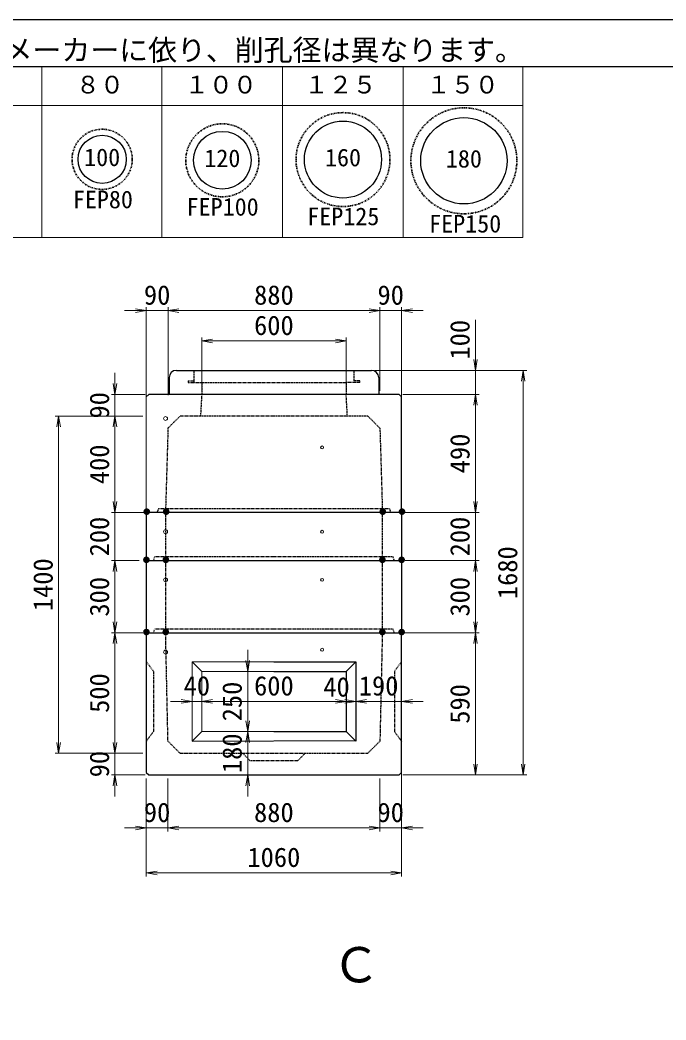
# Model space of a CAD drawing. Units: millimetres, scale not verified. Extents: x -297 to 298, y -210 to 210.
# Drawn here: x 2.4 to 136.5, y 2.9 to 210.5 of the extents above; entities that cross this region are included whole.
import ezdxf
from ezdxf.enums import TextEntityAlignment as Align

# ---------------------------------------------------------------- set-up
doc = ezdxf.new("R2010")
doc.units = ezdxf.units.MM
doc.linetypes.add('USER1', pattern=[12.95, 6.35, -3.175, 0.25, -3.175])
doc.linetypes.add('USER2', pattern=[4.7625, 3.175, -1.5875])
doc.layers.add('0-0', color=7, linetype='Continuous')
for name, color, linetype, lineweight in [('0-1_0', 9, 'Continuous', 25), ('0-2_dims', 7, 'Continuous', 18), ('0-3_pen1実線', 4, 'Continuous', 13), ('0-4_pen2実線', 3, 'Continuous', 13), ('0-5_pen3実線', 7, 'Continuous', 25), ('0-6_pen4実線', 7, 'Continuous', 25), ('0-7_pen2破線', 3, 'USER2', 25), ('0-8_鉄筋', 7, 'Continuous', 25), ('0-9_draw', 7, 'Continuous', 13)]:
    doc.layers.add(name, color=color, linetype=linetype, lineweight=lineweight)
doc.styles.add('ＭＳ ゴシック', font='')
doc.styles.get('ＭＳ ゴシック').set_extended_font_data('MS Gothic')

# ---------------------------------------------------------------- blocks, each defined once
blk = doc.blocks.new('部分図 1')
at = {"layer": '0-1_0'}
blk.add_lwpolyline([(0, 0), (11898, 0), (11898, 8410), (0, 8410)], close=True, dxfattribs=at)
at = {"layer": '0-2_dims'}
for p, q in [((6077.1, 7506.2), (6077.1, 8214.9)), ((6576.1, 7506.2), (6576.1, 8214.9)), ((7077.1, 7506.2), (7077.1, 8214.9)), ((7578.1, 7506.2), (7578.1, 8214.9)), ((8075.1, 7506.2), (8075.1, 8214.9)), ((4076.1, 8055), (8075.1, 8055)), ((8075.1, 7506.2), (4076.1, 7506.2)), ((6511.5, 7203), (6421.5, 7203)), ((6511.5, 6847.5), (6511.5, 7218)), ((6511.5, 7203), (6601.8, 7203)), ((6601.8, 6851.4), (6601.8, 7218)), ((6601.8, 6851.4), (6601.8, 7218)), ((6601.8, 7203), (6691.8, 7203)), ((6601.8, 7203), (7481.5, 7203)), ((7481.5, 7203), (7391.5, 7203)), ((7481.5, 6870), (7481.5, 7218)), ((7481.5, 6870), (7481.5, 7218)), ((7481.5, 7203), (7571.5, 7203)), ((7571.5, 6848), (7571.5, 7218)), ((7571.5, 7203), (7661.5, 7203)), ((7878.5, 6955), (7878.5, 7165)), ((6741.5, 6870), (6741.5, 7092)), ((6741.5, 7077), (7341.5, 7077)), ((7341.5, 6870), (7341.5, 7092)), ((6381.5, 6855), (6381.5, 6945)), ((7461.5, 6955), (7893.5, 6955)), ((7461.5, 6955), (8091.5, 6955)), ((7878.5, 6955), (7878.5, 6855)), ((8076.5, 6955), (8076.5, 5275)), ((6506.5, 6855), (6366.5, 6855)), ((6381.5, 6855), (6381.5, 6765)), ((7576.5, 6855), (7893.5, 6855)), ((7576.5, 6855), (7893.5, 6855)), ((7878.5, 6855), (7878.5, 6765)), ((7878.5, 6855), (7878.5, 6365)), ((6481.5, 6765), (6132.5, 6765)), ((6147.5, 6765), (6147.5, 5365)), ((6496.5, 6765), (6366.5, 6765)), ((6496.5, 6765), (6366.5, 6765)), ((6381.5, 6765), (6381.5, 6675)), ((6381.5, 6765), (6381.5, 6365)), ((6381.5, 6365), (6381.5, 6455)), ((7878.5, 6365), (7878.5, 6455)), ((6531.5, 6365), (6366.5, 6365)), ((6531.5, 6365), (6366.5, 6365)), ((6381.5, 6365), (6381.5, 6165)), ((7586.5, 6365), (7893.5, 6365)), ((7586.5, 6365), (7893.5, 6365)), ((7878.5, 6365), (7878.5, 6165)), ((6481.5, 6165), (6366.5, 6165)), ((6481.5, 6165), (6366.5, 6165)), ((6381.5, 6165), (6381.5, 6075)), ((6381.5, 6165), (6381.5, 5865)), ((7586.5, 6165), (7893.5, 6165)), ((7586.5, 6165), (7893.5, 6165)), ((7878.5, 6165), (7878.5, 6075)), ((7878.5, 6165), (7878.5, 5865)), ((6496.5, 5865), (6366.5, 5865)), ((6496.5, 5865), (6366.5, 5865)), ((6381.5, 5865), (6381.5, 5365)), ((6511.5, 5865), (7639.5, 5865)), ((7586.5, 5865), (7893.5, 5865)), ((7601.5, 5865), (7893.5, 5865)), ((7878.5, 5865), (7878.5, 5275)), ((6932.5, 5705), (6932.5, 5795)), ((6925.5, 5705), (6917.5, 5705)), ((6932.5, 5705), (6932.5, 5455)), ((6701.5, 5580), (6611.5, 5580)), ((6701.5, 5580), (6701.5, 5595)), ((6701.5, 5580), (6741.5, 5580)), ((6741.5, 5580), (6741.5, 5595)), ((6741.5, 5580), (6741.5, 5595)), ((6741.5, 5580), (6831.5, 5580)), ((6741.5, 5580), (7341.5, 5580)), ((7341.5, 5580), (7251.5, 5580)), ((7381.5, 5580), (7291.5, 5580)), ((7341.5, 5580), (7341.5, 5595)), ((7341.5, 5580), (7341.5, 5595)), ((7341.5, 5580), (7381.5, 5580)), ((7381.5, 5580), (7381.5, 5595)), ((7381.5, 5580), (7381.5, 5595)), ((7381.5, 5580), (7471.5, 5580)), ((7381.5, 5580), (7571.5, 5580)), ((7571.5, 5580), (7571.5, 5595)), ((7571.5, 5580), (7661.5, 5580)), ((6932.5, 5455), (6932.5, 5545)), ((6381.5, 5365), (6381.5, 5455)), ((6925.5, 5455), (6917.5, 5455)), ((6925.5, 5455), (6917.5, 5455)), ((6932.5, 5455), (6932.5, 5365)), ((6932.5, 5455), (6932.5, 5275)), ((6481.5, 5365), (6132.5, 5365)), ((6496.5, 5365), (6366.5, 5365)), ((6496.5, 5365), (6366.5, 5365)), ((6381.5, 5365), (6381.5, 5275)), ((6506.5, 5275), (6366.5, 5275)), ((6381.5, 5275), (6381.5, 5185)), ((6932.5, 5275), (6932.5, 5185)), ((6934.5, 5275), (6947.5, 5275)), ((7571.5, 5293), (7571.5, 5039.5)), ((7576.5, 5275), (7893.5, 5275)), ((7596.5, 5275), (8091.5, 5275)), ((6511.5, 5259.6), (6511.5, 5039.5)), ((6601.3, 5259.6), (6601.3, 5039.5)), ((6601.3, 5259.6), (6601.3, 5039.5)), ((7481.5, 5259.6), (7481.5, 5039.5)), ((7481.5, 5259.6), (7481.5, 5039.5)), ((6511.5, 5204.7), (6511.5, 4853)), ((7571.5, 5189.57), (7571.5, 4853)), ((6511.5, 5054.5), (6421.5, 5054.5)), ((6511.5, 5054.5), (6601.3, 5054.5)), ((6601.3, 5054.5), (6691.3, 5054.5)), ((6601.3, 5054.5), (7481.5, 5054.5)), ((7481.5, 5054.5), (7391.5, 5054.5)), ((7481.5, 5054.5), (7571.5, 5054.5)), ((7571.5, 5054.5), (7661.5, 5054.5)), ((6511.5, 4868), (7571.5, 4868))]:
    blk.add_line(p, q, dxfattribs=at)
for points in [[(6466.5, 7195.5), (6511.5, 7203), (6466.5, 7210.5)], [(6646.8, 7210.5), (6601.8, 7203), (6646.8, 7195.5)], [(6646.8, 7210.5), (6601.8, 7203), (6646.8, 7195.5)], [(7436.5, 7195.5), (7481.5, 7203), (7436.5, 7210.5)], [(7436.5, 7195.5), (7481.5, 7203), (7436.5, 7210.5)], [(7616.5, 7210.5), (7571.5, 7203), (7616.5, 7195.5)], [(6786.5, 7084.5), (6741.5, 7077), (6786.5, 7069.5)], [(7296.5, 7069.5), (7341.5, 7077), (7296.5, 7084.5)], [(7871, 7000), (7878.5, 6955), (7886, 7000)], [(8084, 6910), (8076.5, 6955), (8069, 6910)], [(6374, 6900), (6381.5, 6855), (6389, 6900)], [(7886, 6810), (7878.5, 6855), (7871, 6810)], [(7886, 6810), (7878.5, 6855), (7871, 6810)], [(6155, 6720), (6147.5, 6765), (6140, 6720)], [(6389, 6720), (6381.5, 6765), (6374, 6720)], [(6389, 6720), (6381.5, 6765), (6374, 6720)], [(6374, 6410), (6381.5, 6365), (6389, 6410)], [(6374, 6410), (6381.5, 6365), (6389, 6410)], [(7871, 6410), (7878.5, 6365), (7886, 6410)], [(7871, 6410), (7878.5, 6365), (7886, 6410)], [(6389, 6120), (6381.5, 6165), (6374, 6120)], [(6389, 6120), (6381.5, 6165), (6374, 6120)], [(7886, 6120), (7878.5, 6165), (7871, 6120)], [(7886, 6120), (7878.5, 6165), (7871, 6120)], [(6374, 5910), (6381.5, 5865), (6389, 5910)], [(7871, 5910), (7878.5, 5865), (7886, 5910)], [(6389, 5820), (6381.5, 5865), (6374, 5820)], [(7886, 5820), (7878.5, 5865), (7871, 5820)], [(6925, 5750), (6932.5, 5705), (6940, 5750)], [(6656.5, 5572.5), (6701.5, 5580), (6656.5, 5587.5)], [(6786.5, 5587.5), (6741.5, 5580), (6786.5, 5572.5)], [(6786.5, 5587.5), (6741.5, 5580), (6786.5, 5572.5)], [(7296.5, 5572.5), (7341.5, 5580), (7296.5, 5587.5)], [(7296.5, 5572.5), (7341.5, 5580), (7296.5, 5587.5)], [(7336.5, 5572.5), (7381.5, 5580), (7336.5, 5587.5)], [(7426.5, 5587.5), (7381.5, 5580), (7426.5, 5572.5)], [(7616.5, 5587.5), (7571.5, 5580), (7616.5, 5572.5)], [(6925, 5500), (6932.5, 5455), (6940, 5500)], [(6940, 5410), (6932.5, 5455), (6925, 5410)], [(6140, 5410), (6147.5, 5365), (6155, 5410)], [(6374, 5410), (6381.5, 5365), (6389, 5410)], [(6374, 5410), (6381.5, 5365), (6389, 5410)], [(7871, 5320), (7878.5, 5275), (7886, 5320)], [(8069, 5320), (8076.5, 5275), (8084, 5320)], [(6389, 5230), (6381.5, 5275), (6374, 5230)], [(6940, 5230), (6932.5, 5275), (6925, 5230)], [(6466.5, 5047), (6511.5, 5054.5), (6466.5, 5062)], [(6646.3, 5062), (6601.3, 5054.5), (6646.3, 5047)], [(6646.3, 5062), (6601.3, 5054.5), (6646.3, 5047)], [(7436.5, 5047), (7481.5, 5054.5), (7436.5, 5062)], [(7436.5, 5047), (7481.5, 5054.5), (7436.5, 5062)], [(7616.5, 5062), (7571.5, 5054.5), (7616.5, 5047)], [(6556.5, 4875.5), (6511.5, 4868), (6556.5, 4860.5)], [(7526.5, 4860.5), (7571.5, 4868), (7526.5, 4875.5)]]:
    blk.add_lwpolyline(points, dxfattribs=at)
at = {"layer": '0-3_pen1実線'}
blk.add_line((7341.5, 6902.02), (7344.48, 6905), dxfattribs=at)
at = {"layer": '0-4_pen2実線'}
blk.add_line((7397.5, 6911), (7397.5, 6905), dxfattribs=at)
for centre, radius in [((6591.5, 6755), 8), ((7241.5, 6635), 6), ((6591.5, 6285), 8), ((7241.5, 6285), 6), ((6591.5, 6085), 8), ((7241.5, 6085), 6), ((6591.5, 5785), 8), ((7241.5, 5795), 6)]:
    blk.add_circle(centre, radius, dxfattribs=at)
at = {"layer": '0-5_pen3実線'}
for p, q in [((6636.5, 6955), (7446.5, 6955)), ((6606.5, 6925), (6606.5, 6855)), ((7476.5, 6925), (7476.5, 6855)), ((7561.5, 6855), (6521.5, 6855)), ((7571.5, 6845), (7561.5, 6855)), ((7571.5, 6365), (7571.5, 6845)), ((7571.5, 6365), (6511.5, 6365)), ((6511.5, 6365), (6511.5, 6165)), ((7571.5, 6365), (7571.5, 6165)), ((6511.5, 6165), (6511.5, 5865)), ((6511.5, 6165), (7571.5, 6165)), ((7571.5, 6165), (7571.5, 5865)), ((6511.5, 5865), (7571.5, 5865)), ((7571.5, 5285), (7571.5, 5865)), ((7381.5, 5745), (7341.5, 5705)), ((7041.5, 5455), (7341.5, 5455)), ((7341.5, 5455), (7381.5, 5415)), ((6701.5, 5415), (7379.23, 5417.27)), ((6521.5, 5275), (7561.5, 5275)), ((7571.5, 5285), (7561.5, 5275))]:
    blk.add_line(p, q, dxfattribs=at)
for points in [[(6511.5, 5865), (6511.5, 5285), (6521.5, 5275)], [(7041.5, 5745), (7381.5, 5745), (7381.5, 5415)], [(7041.5, 5705), (7341.5, 5705), (7341.5, 5455)]]:
    blk.add_lwpolyline(points, dxfattribs=at)
for centre, start, end in [((6636.5, 6925), 90, 180), ((7446.5, 6925), 0, 90)]:
    blk.add_arc(centre, 30, start, end, dxfattribs=at)
at = {"layer": '0-6_pen4実線'}
blk.add_lwpolyline([(200, 200), (11709, 200), (11709, 8215), (200, 8215)], close=True, dxfattribs=at)
at = {"layer": '0-7_pen2破線'}
for p, q in [((6709.5, 6955), (6709.5, 6905)), ((7373.5, 6955), (7373.5, 6911)), ((6685.5, 6911), (6709.5, 6911)), ((6685.5, 6911), (6685.5, 6905)), ((6685.5, 6905), (7341.5, 6905)), ((6741.5, 6905), (6741.5, 6855)), ((7397.5, 6905), (7341.5, 6905)), ((7341.5, 6905), (7341.5, 6855)), ((7397.5, 6911), (7373.5, 6911)), ((6741.5, 6855), (6736.5, 6765)), ((7346.5, 6765), (7341.5, 6855)), ((6601.5, 6715), (6651.5, 6765)), ((7041.5, 6765), (6651.5, 6765)), ((7431.5, 6765), (7041.5, 6765)), ((7431.5, 6765), (7481.5, 6715)), ((6601.5, 6715), (6591.5, 6380)), ((7481.5, 6715), (7491.5, 6380)), ((6561.5, 6380), (6556.5, 6365)), ((7041.5, 6380), (6561.5, 6380)), ((6591.5, 6365), (6591.5, 6180)), ((7521.5, 6380), (7041.5, 6380)), ((7491.5, 6365), (7491.5, 6180)), ((7521.5, 6380), (7526.5, 6365)), ((6541.5, 6165), (6546.5, 6180)), ((7041.5, 6180), (6546.5, 6180)), ((6591.5, 6165), (6591.5, 5880)), ((7536.5, 6180), (7041.5, 6180)), ((7491.5, 6165), (7491.5, 5880)), ((7541.5, 6165), (7536.5, 6180)), ((6541.5, 5865), (6546.5, 5880)), ((7041.5, 5880), (6546.5, 5880)), ((7536.5, 5880), (7041.5, 5880)), ((7541.5, 5865), (7536.5, 5880)), ((6511.5, 5745), (6541.5, 5705)), ((7571.5, 5745), (7541.5, 5705)), ((6541.5, 5705), (6541.5, 5455)), ((7541.5, 5705), (7541.5, 5455)), ((6541.5, 5455), (6511.5, 5415)), ((7541.5, 5455), (7571.5, 5415)), ((6651.5, 5365), (7431.5, 5365)), ((6941.5, 5335), (6911.5, 5365))]:
    blk.add_line(p, q, dxfattribs=at)
for points in [[(6651.5, 5365), (6601.5, 5415), (6591.82, 5865)], [(7491.5, 5865), (7481.5, 5415), (7431.5, 5365)], [(6941.5, 5335), (7141.5, 5335), (7171.5, 5365)]]:
    blk.add_lwpolyline(points, dxfattribs=at)
at = {"layer": '0-8_鉄筋', "color": 1, "linetype": 'USER1', "lineweight": 35}
for centre, radius in [((7328.2, 7830.3), 195), ((7830.2, 7825.3), 220.1), ((6827.2, 7827.3), 151.71), ((6328.2, 7831.4), 125)]:
    blk.add_circle(centre, radius, dxfattribs=at)
at = {"layer": '0-8_鉄筋', "color": 1}
for centre, radius in [((7328.2, 7830.4), 160), ((7830.2, 7825.4), 179.11), ((6827.2, 7827.4), 120), ((6328.2, 7831.4), 100)]:
    blk.add_circle(centre, radius, dxfattribs=at)
at = {"layer": '0-9_draw'}
for p, q in [((6511.5, 6845), (6521.5, 6855)), ((6511.5, 6845), (6511.5, 6365)), ((6701.5, 5745), (6701.5, 5415)), ((6701.5, 5745), (6741.5, 5705)), ((6701.5, 5745), (7041.5, 5745)), ((6741.5, 5705), (6741.5, 5455)), ((6741.5, 5705), (7041.5, 5705)), ((6741.5, 5455), (6701.5, 5415)), ((6741.5, 5455), (7041.5, 5455))]:
    blk.add_line(p, q, dxfattribs=at)
at = {"layer": '0-2_dims', "style": 'ＭＳ ゴシック'}
for s, height, p in [('※ＦＥＰ管メーカー・継手メーカーに依り、削孔径は異なります。', 87.98, (4478.92, 8214.83)), ('８０', 73.31, (6219.1, 8082.9)), ('１００', 73.31, (6671.1, 8082.9)), ('１２５', 73.31, (7168.1, 8082.9)), ('１５０', 73.31, (7675.1, 8082.9)), ('90', 80.65, (6501.65, 7203.5)), ('880', 80.65, (6959.15, 7203.5)), ('90', 80.65, (7471.5, 7203.5)), ('600', 80.65, (6959, 7077.5)), ('●', 21.99, (6497.98, 6349.9)), ('●', 21.99, (6578.78, 6349.9)), ('●', 21.99, (7477.98, 6349.9)), ('●', 21.99, (7557.88, 6349.9)), ('●', 21.99, (6496.48, 6149.9)), ('●', 21.99, (6577.28, 6149.9)), ('●', 21.99, (7476.48, 6149.9)), ('●', 21.99, (7556.38, 6149.9)), ('●', 21.99, (6496.6, 5850)), ('●', 21.99, (6576.9, 5850)), ('●', 21.99, (7476.3, 5850)), ('●', 21.99, (7556.4, 5850)), ('40', 80.65, (6666.5, 5580.5)), ('600', 80.65, (6959, 5580.5)), ('40', 80.65, (7246.5, 5576)), ('190', 80.65, (7394, 5580.5)), ('90', 80.65, (6501.4, 5055)), ('880', 80.65, (6958.9, 5055)), ('90', 80.65, (7471.5, 5055)), ('1060', 80.65, (6931.5, 4868.5))]:
    blk.add_text(s, height=height, dxfattribs=at).set_placement(p, align=Align.BOTTOM_LEFT)
for s, p in [('100', (7878, 7000)), ('90', (6381, 6755)), ('490', (7878, 6527.5)), ('400', (6381, 6482.5)), ('200', (6381, 6182.5)), ('200', (7878, 6182.5)), ('1680', (8076, 6005)), ('1400', (6147, 5955)), ('300', (6381, 5932.5)), ('300', (7878, 5932.5)), ('500', (6381, 5532.5)), ('250', (6932, 5497.5)), ('590', (7878, 5487.5)), ('180', (6932, 5282.5)), ('90', (6381, 5265))]:
    blk.add_text(s, height=80.65, rotation=90, dxfattribs=at).set_placement(p, align=Align.BOTTOM_LEFT)
at = {"layer": '0-8_鉄筋', "style": 'ＭＳ ゴシック'}
for s, height, p in [('100', 73.31, (6253.5, 7781.3)), ('120', 73.31, (6752.5, 7777.3)), ('160', 73.31, (7253.5, 7780.3)), ('180', 73.31, (7755.5, 7775.3)), ('FEP80', 73.31, (6206.6, 7606.2)), ('FEP100', 73.31, (6679, 7575.5)), ('FEP125', 73.31, (7180, 7535.9)), ('FEP150', 73.31, (7686, 7505.5)), ('Ｃ', 146.6, (7281.87, 4369.4))]:
    blk.add_text(s, height=height, dxfattribs=at).set_placement(p, align=Align.BOTTOM_LEFT)

msp = doc.modelspace()

# ---------------------------------------------------------------- block references
at = {"layer": '0-0', "xscale": 0.05, "yscale": 0.05}
msp.add_blockref('部分図 1', (-297, -210), dxfattribs=at)

doc.saveas('drawing.dxf')
